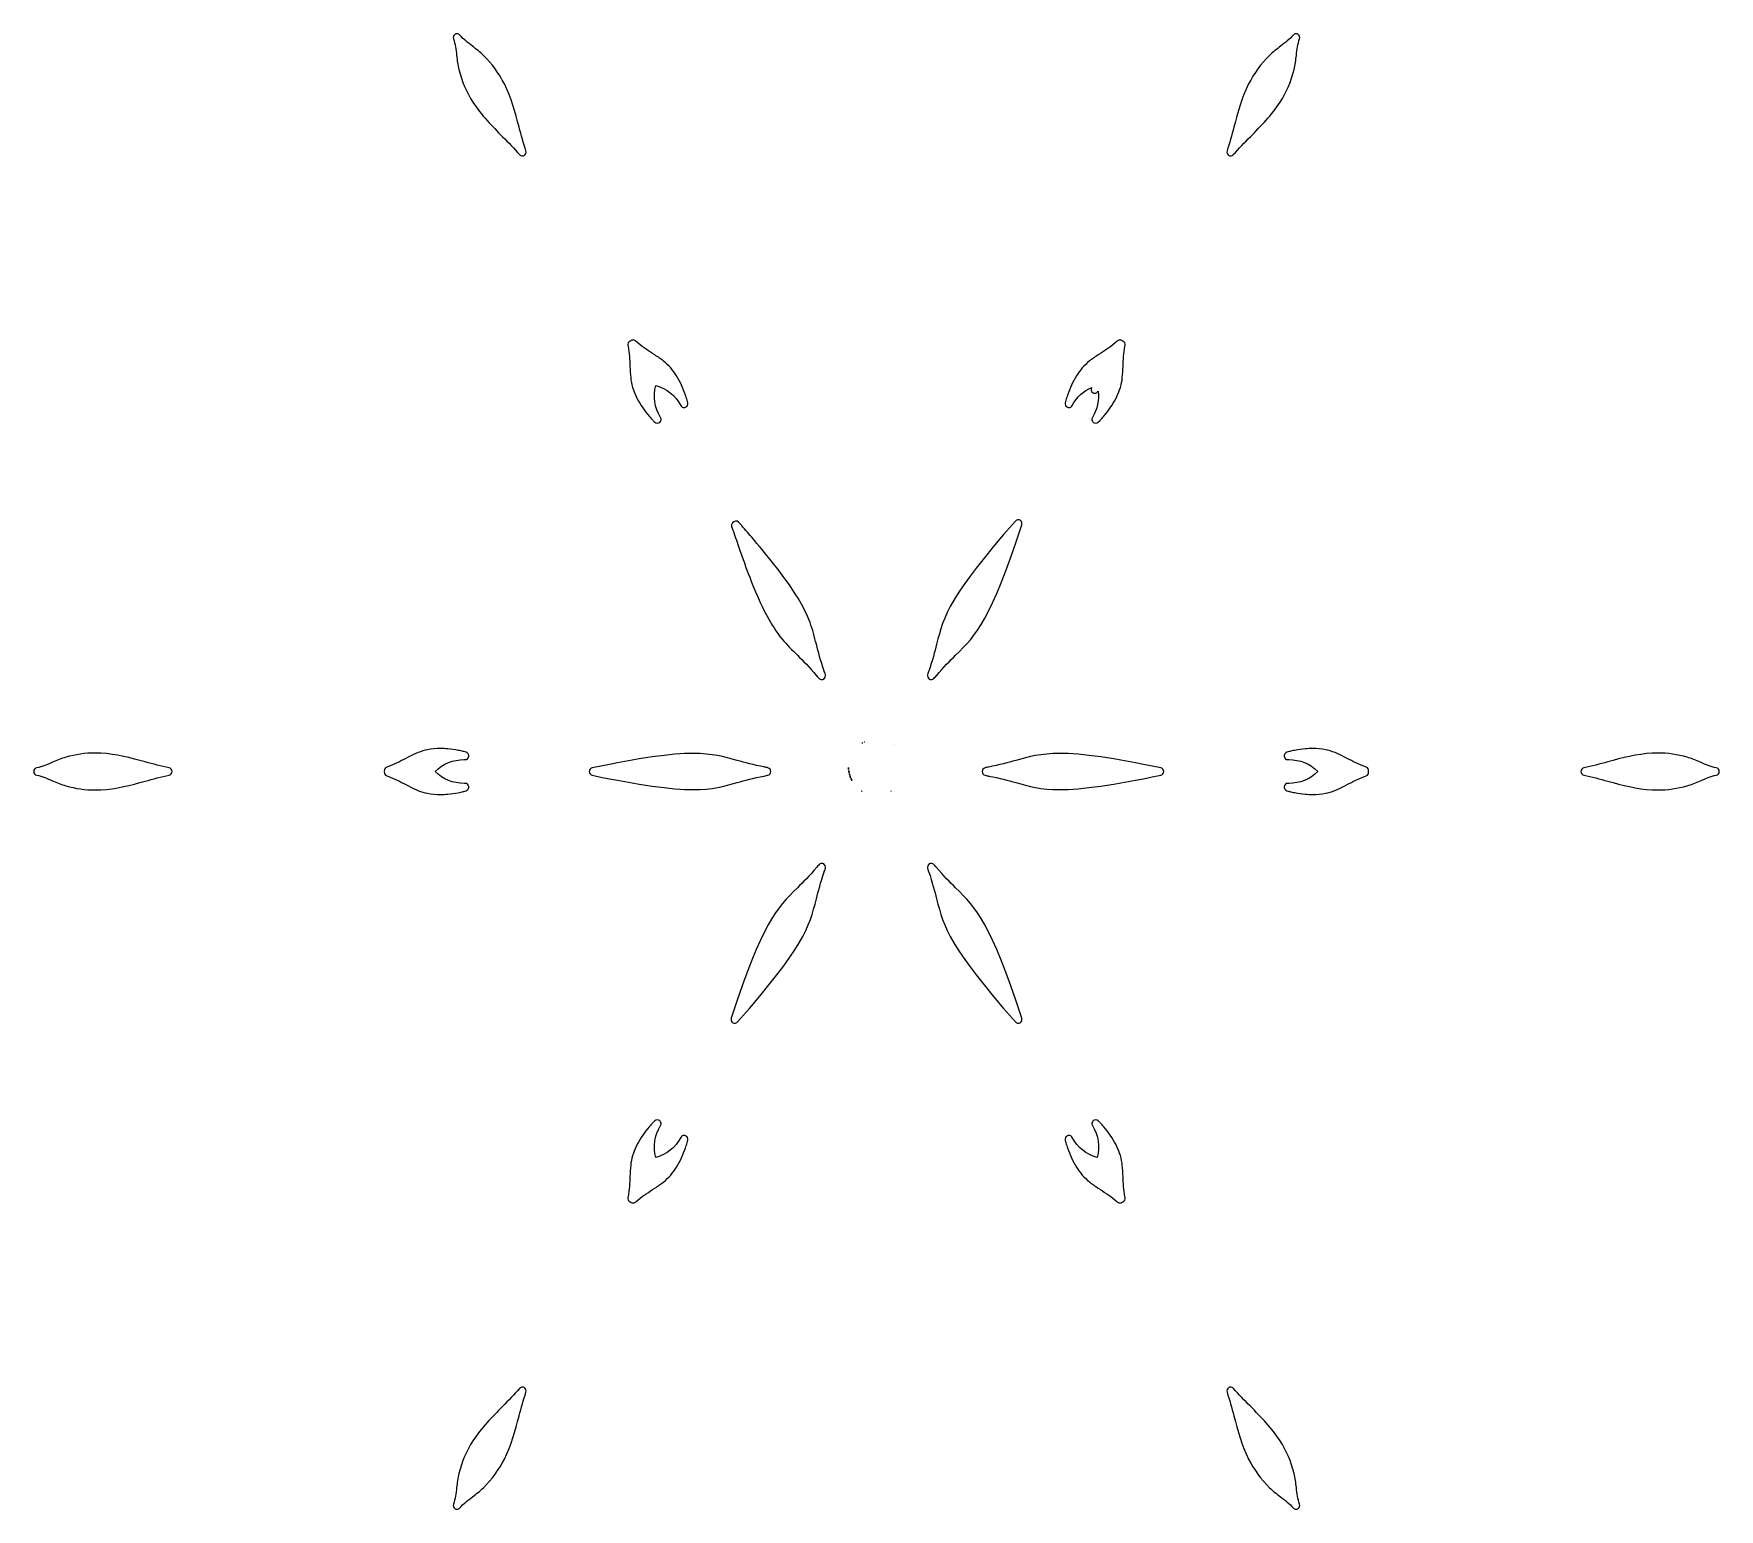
# Model space of a CAD drawing. Header units: inches. Extents: x 0 to 3117, y -2796 to 0.
# Drawn here: x 1127 to 1999, y -1949 to -1185 of the extents above; entities that cross this region are included whole.
import ezdxf

# ---------------------------------------------------------------- set-up
doc = ezdxf.new("R2010")
doc.units = ezdxf.units.IN
doc.header["$MEASUREMENT"] = 0
doc.layers.add('9', color=7, linetype='Continuous')

msp = doc.modelspace()

# ---------------------------------------------------------------- linework, layer by layer
at = {"layer": '9', "lineweight": 0}
for points, knots in [([(1380.92, -1248.35), (1380.62, -1248.53), (1380.29, -1248.61), (1379.96, -1248.61), (1379.42, -1248.61), (1378.89, -1248.38), (1378.51, -1247.95), (1375.73, -1244.76), (1372.66, -1241.66), (1369.69, -1238.66), (1364.27, -1233.18), (1358.65, -1227.51), (1354.38, -1220.84), (1351.08, -1215.69), (1348.64, -1210.02), (1347.12, -1203.99), (1346.49, -1201.5), (1346.21, -1199.03), (1345.93, -1196.63), (1345.58, -1193.6), (1345.25, -1190.73), (1344.27, -1188.02), (1343.95, -1187.14), (1344.31, -1186.14), (1345.12, -1185.67), (1345.42, -1185.5), (1345.75, -1185.41), (1346.08, -1185.41), (1346.64, -1185.41), (1347.18, -1185.65), (1347.56, -1186.11), (1349.4, -1188.32), (1351.69, -1190.05), (1354.11, -1191.88), (1356.01, -1193.32), (1357.98, -1194.81), (1359.8, -1196.59), (1364.21, -1200.94), (1367.85, -1205.91), (1370.61, -1211.37), (1374.19, -1218.45), (1376.24, -1226.19), (1378.23, -1233.68), (1379.31, -1237.78), (1380.43, -1242.01), (1381.78, -1246.04), (1382.08, -1246.92), (1381.72, -1247.89), (1380.92, -1248.35)], [0, 0, 0, 0, 1, 1, 1, 2, 2, 2, 3, 3, 3, 4, 4, 4, 5, 5, 5, 6, 6, 6, 7, 7, 7, 8, 8, 8, 9, 9, 9, 10, 10, 10, 11, 11, 11, 12, 12, 12, 13, 13, 13, 14, 14, 14, 15, 15, 15, 16, 16, 16, 16]), ([(1744.21, -1246.05), (1745.56, -1242.02), (1746.68, -1237.78), (1747.77, -1233.68), (1749.75, -1226.19), (1751.8, -1218.45), (1755.38, -1211.37), (1758.15, -1205.91), (1761.79, -1200.93), (1766.2, -1196.59), (1768.01, -1194.8), (1769.98, -1193.32), (1771.88, -1191.88), (1774.31, -1190.04), (1776.61, -1188.31), (1778.45, -1186.09), (1778.82, -1185.63), (1779.37, -1185.39), (1779.92, -1185.39), (1780.25, -1185.39), (1780.59, -1185.48), (1780.89, -1185.65), (1781.7, -1186.13), (1782.06, -1187.12), (1781.73, -1188.01), (1780.75, -1190.72), (1780.42, -1193.59), (1780.07, -1196.63), (1779.79, -1199.03), (1779.51, -1201.5), (1778.88, -1203.99), (1777.37, -1210.02), (1774.92, -1215.69), (1771.62, -1220.84), (1767.35, -1227.51), (1761.73, -1233.18), (1756.31, -1238.66), (1753.33, -1241.66), (1750.26, -1244.76), (1747.48, -1247.96), (1747.11, -1248.4), (1746.57, -1248.62), (1746.03, -1248.62), (1745.7, -1248.62), (1745.37, -1248.54), (1745.07, -1248.36), (1744.27, -1247.9), (1743.91, -1246.93), (1744.21, -1246.05)], [0, 0, 0, 0, 1, 1, 1, 2, 2, 2, 3, 3, 3, 4, 4, 4, 5, 5, 5, 6, 6, 6, 7, 7, 7, 8, 8, 8, 9, 9, 9, 10, 10, 10, 11, 11, 11, 12, 12, 12, 13, 13, 13, 14, 14, 14, 15, 15, 15, 16, 16, 16, 16]), ([(1464.27, -1378.63), (1464.04, -1378.72), (1463.8, -1378.76), (1463.57, -1378.76), (1462.89, -1378.76), (1462.24, -1378.39), (1461.89, -1377.76), (1458.92, -1372.41), (1454.56, -1368.9), (1448.9, -1367.32), (1447.43, -1373.06), (1448.25, -1378.63), (1451.36, -1383.91), (1451.85, -1384.74), (1451.66, -1385.82), (1450.9, -1386.42), (1450.55, -1386.71), (1450.13, -1386.85), (1449.7, -1386.85), (1449.22, -1386.85), (1448.75, -1386.67), (1448.38, -1386.32), (1448.04, -1385.99), (1447.7, -1385.67), (1447.37, -1385.34), (1447.35, -1385.32), (1447.32, -1385.29), (1447.29, -1385.26), (1446.68, -1384.58), (1446.07, -1383.91), (1445.48, -1383.23), (1444.3, -1381.84), (1443.18, -1380.39), (1442.15, -1378.92), (1439.97, -1375.77), (1438.34, -1372.61), (1437.3, -1369.53), (1436.76, -1367.93), (1436.35, -1366.24), (1436.07, -1364.49), (1435.85, -1362.91), (1435.7, -1361.04), (1435.62, -1358.94), (1435.62, -1358.94), (1435.55, -1357.55), (1435.55, -1357.55), (1435.37, -1354.14), (1435.2, -1350.62), (1434.55, -1347.09), (1434.55, -1347.09), (1434.45, -1346.62), (1434.45, -1346.62), (1434.27, -1345.68), (1434.78, -1344.75), (1435.67, -1344.42), (1435.71, -1344.4), (1435.75, -1344.39), (1435.78, -1344.37), (1435.78, -1344.37), (1435.78, -1344.37), (1435.78, -1344.37), (1435.82, -1344.34), (1435.85, -1344.32), (1435.89, -1344.29), (1436.24, -1343.99), (1436.68, -1343.85), (1437.11, -1343.85), (1437.57, -1343.85), (1438.02, -1344.01), (1438.38, -1344.32), (1438.38, -1344.32), (1438.74, -1344.65), (1438.74, -1344.65), (1441.44, -1346.98), (1444.37, -1348.89), (1447.2, -1350.75), (1447.2, -1350.75), (1448.34, -1351.5), (1448.34, -1351.5), (1450.12, -1352.63), (1451.65, -1353.7), (1452.92, -1354.7), (1454.25, -1355.8), (1455.49, -1357), (1456.6, -1358.28), (1458.72, -1360.72), (1460.61, -1363.73), (1462.22, -1367.22), (1462.97, -1368.85), (1463.65, -1370.55), (1464.24, -1372.29), (1464.53, -1373.14), (1464.81, -1374.01), (1465.08, -1374.88), (1465.09, -1374.92), (1465.1, -1374.96), (1465.11, -1374.99), (1465.22, -1375.45), (1465.33, -1375.9), (1465.44, -1376.36), (1465.67, -1377.3), (1465.17, -1378.27), (1464.27, -1378.63)], [0, 0, 0, 0, 1, 1, 1, 2, 2, 2, 3, 3, 3, 4, 4, 4, 5, 5, 5, 6, 6, 6, 7, 7, 7, 8, 8, 8, 9, 9, 9, 10, 10, 10, 11, 11, 11, 12, 12, 12, 13, 13, 13, 14, 14, 14, 15, 15, 15, 16, 16, 16, 17, 17, 17, 18, 18, 18, 19, 19, 19, 20, 20, 20, 21, 21, 21, 22, 22, 22, 23, 23, 23, 24, 24, 24, 25, 25, 25, 26, 26, 26, 27, 27, 27, 28, 28, 28, 29, 29, 29, 30, 30, 30, 31, 31, 31, 32, 32, 32, 33, 33, 33, 34, 34, 34, 34]), ([(1660.56, -1376.35), (1660.67, -1375.89), (1660.78, -1375.44), (1660.89, -1374.99), (1660.9, -1374.96), (1660.91, -1374.92), (1660.92, -1374.88), (1661.19, -1374.01), (1661.47, -1373.14), (1661.76, -1372.28), (1662.35, -1370.55), (1663.03, -1368.85), (1663.78, -1367.22), (1665.39, -1363.73), (1667.28, -1360.72), (1669.4, -1358.28), (1670.51, -1357), (1671.75, -1355.8), (1673.11, -1354.67), (1674.35, -1353.7), (1675.88, -1352.63), (1677.64, -1351.51), (1677.64, -1351.51), (1678.8, -1350.75), (1678.8, -1350.75), (1681.63, -1348.9), (1684.56, -1346.98), (1687.27, -1344.64), (1687.27, -1344.64), (1687.62, -1344.32), (1687.62, -1344.32), (1687.99, -1344), (1688.44, -1343.85), (1688.89, -1343.85), (1689.32, -1343.85), (1689.76, -1344), (1690.12, -1344.29), (1690.15, -1344.32), (1690.18, -1344.34), (1690.21, -1344.36), (1690.22, -1344.37), (1690.3, -1344.41), (1690.33, -1344.42), (1691.21, -1344.75), (1691.72, -1345.68), (1691.55, -1346.61), (1691.55, -1346.61), (1691.45, -1347.09), (1691.45, -1347.09), (1690.8, -1350.61), (1690.62, -1354.13), (1690.45, -1357.52), (1690.45, -1357.52), (1690.38, -1358.91), (1690.38, -1358.91), (1690.3, -1361.03), (1690.15, -1362.9), (1689.93, -1364.53), (1689.65, -1366.24), (1689.24, -1367.93), (1688.7, -1369.53), (1687.66, -1372.61), (1686.03, -1375.77), (1683.84, -1378.93), (1682.82, -1380.39), (1681.7, -1381.84), (1680.51, -1383.23), (1679.92, -1383.91), (1679.32, -1384.58), (1678.71, -1385.26), (1678.68, -1385.29), (1678.6, -1385.37), (1678.57, -1385.39), (1678.26, -1385.7), (1677.95, -1386), (1677.63, -1386.31), (1677.26, -1386.66), (1676.78, -1386.84), (1676.31, -1386.84), (1675.88, -1386.84), (1675.46, -1386.7), (1675.1, -1386.41), (1674.35, -1385.81), (1674.16, -1384.73), (1674.65, -1383.9), (1677.22, -1379.53), (1678.23, -1374.95), (1677.65, -1370.25), (1677.65, -1370.25), (1677.59, -1370.36), (1677.59, -1370.36), (1677.23, -1370.98), (1676.58, -1371.33), (1675.92, -1371.33), (1675.59, -1371.33), (1675.26, -1371.25), (1674.96, -1371.07), (1674.03, -1370.53), (1673.72, -1369.34), (1674.25, -1368.41), (1674.25, -1368.41), (1674.32, -1368.3), (1674.32, -1368.3), (1669.99, -1370.15), (1666.58, -1373.31), (1664.12, -1377.75), (1663.77, -1378.38), (1663.11, -1378.75), (1662.43, -1378.75), (1662.2, -1378.75), (1661.96, -1378.71), (1661.73, -1378.61), (1660.84, -1378.26), (1660.34, -1377.29), (1660.56, -1376.35)], [0, 0, 0, 0, 1, 1, 1, 2, 2, 2, 3, 3, 3, 4, 4, 4, 5, 5, 5, 6, 6, 6, 7, 7, 7, 8, 8, 8, 9, 9, 9, 10, 10, 10, 11, 11, 11, 12, 12, 12, 13, 13, 13, 14, 14, 14, 15, 15, 15, 16, 16, 16, 17, 17, 17, 18, 18, 18, 19, 19, 19, 20, 20, 20, 21, 21, 21, 22, 22, 22, 23, 23, 23, 24, 24, 24, 25, 25, 25, 26, 26, 26, 27, 27, 27, 28, 28, 28, 29, 29, 29, 30, 30, 30, 31, 31, 31, 32, 32, 32, 33, 33, 33, 34, 34, 34, 35, 35, 35, 36, 36, 36, 37, 37, 37, 38, 38, 38, 38]), ([(1535.69, -1519.21), (1535.39, -1519.38), (1535.05, -1519.47), (1534.73, -1519.47), (1534.2, -1519.47), (1533.68, -1519.25), (1533.31, -1518.84), (1533.31, -1518.84), (1532.92, -1518.41), (1532.92, -1518.41), (1532.64, -1518.11), (1532.36, -1517.8), (1532.08, -1517.5), (1532.06, -1517.48), (1532.04, -1517.46), (1532.02, -1517.43), (1528.25, -1512.99), (1524.98, -1509.74), (1522.09, -1506.88), (1519.37, -1504.17), (1516.65, -1501.46), (1514.21, -1498.48), (1511.22, -1494.81), (1508.67, -1490.8), (1506.43, -1486.63), (1502.94, -1480.14), (1500.09, -1473.32), (1497.43, -1466.45), (1495.54, -1461.58), (1493.76, -1456.65), (1492.04, -1451.71), (1491.03, -1448.78), (1490.03, -1445.84), (1489.06, -1442.9), (1488.74, -1441.97), (1487.94, -1440.52), (1488.06, -1439.44), (1488.07, -1439.3), (1488.1, -1439.16), (1488.15, -1439.03), (1488.53, -1438.09), (1489.85, -1437.26), (1490.88, -1437.51), (1492.03, -1437.8), (1493.19, -1439.77), (1493.97, -1440.67), (1495.98, -1442.97), (1497.97, -1445.28), (1499.95, -1447.6), (1503.28, -1451.53), (1506.57, -1455.51), (1509.77, -1459.56), (1514.27, -1465.27), (1518.65, -1471.13), (1522.42, -1477.36), (1524.86, -1481.39), (1527.01, -1485.59), (1528.65, -1490.01), (1529.98, -1493.63), (1530.95, -1497.36), (1531.91, -1501.09), (1531.91, -1501.11), (1531.91, -1501.13), (1531.92, -1501.15), (1532.93, -1505.1), (1534.07, -1509.59), (1536, -1515.1), (1536.01, -1515.13), (1536.02, -1515.16), (1536.03, -1515.2), (1536.15, -1515.6), (1536.27, -1515.99), (1536.39, -1516.39), (1536.39, -1516.39), (1536.56, -1516.94), (1536.56, -1516.94), (1536.83, -1517.81), (1536.47, -1518.75), (1535.69, -1519.21)], [0, 0, 0, 0, 1, 1, 1, 2, 2, 2, 3, 3, 3, 4, 4, 4, 5, 5, 5, 6, 6, 6, 7, 7, 7, 8, 8, 8, 9, 9, 9, 10, 10, 10, 11, 11, 11, 12, 12, 12, 13, 13, 13, 14, 14, 14, 15, 15, 15, 16, 16, 16, 17, 17, 17, 18, 18, 18, 19, 19, 19, 20, 20, 20, 21, 21, 21, 22, 22, 22, 23, 23, 23, 24, 24, 24, 25, 25, 25, 26, 26, 26, 26]), ([(1589.44, -1516.94), (1589.44, -1516.94), (1589.61, -1516.37), (1589.61, -1516.37), (1589.73, -1515.98), (1589.85, -1515.59), (1589.97, -1515.2), (1589.98, -1515.17), (1589.99, -1515.14), (1590, -1515.11), (1591.93, -1509.59), (1593.07, -1505.1), (1594.08, -1501.14), (1597.86, -1486.35), (1600.35, -1476.58), (1634.84, -1437.47), (1635.22, -1437.04), (1635.74, -1436.81), (1636.28, -1436.81), (1636.61, -1436.81), (1636.94, -1436.9), (1637.24, -1437.07), (1638.03, -1437.54), (1638.39, -1438.5), (1638.11, -1439.37), (1621.82, -1489.11), (1614.7, -1496.18), (1603.91, -1506.88), (1601.02, -1509.74), (1597.75, -1512.98), (1593.98, -1517.43), (1593.96, -1517.45), (1593.94, -1517.48), (1593.92, -1517.5), (1593.63, -1517.81), (1593.35, -1518.12), (1593.07, -1518.43), (1593.07, -1518.43), (1592.69, -1518.84), (1592.69, -1518.84), (1592.32, -1519.25), (1591.8, -1519.47), (1591.27, -1519.47), (1590.95, -1519.47), (1590.61, -1519.38), (1590.31, -1519.2), (1589.53, -1518.75), (1589.17, -1517.81), (1589.44, -1516.94)], [0, 0, 0, 0, 1, 1, 1, 2, 2, 2, 3, 3, 3, 4, 4, 4, 5, 5, 5, 6, 6, 6, 7, 7, 7, 8, 8, 8, 9, 9, 9, 10, 10, 10, 11, 11, 11, 12, 12, 12, 13, 13, 13, 14, 14, 14, 15, 15, 15, 16, 16, 16, 16]), ([(1197.29, -1568.92), (1193.17, -1569.75), (1188.97, -1570.88), (1184.92, -1571.98), (1177.51, -1573.99), (1169.85, -1576.07), (1161.99, -1576.48), (1161.07, -1576.52), (1160.13, -1576.55), (1159.2, -1576.55), (1154.06, -1576.55), (1148.92, -1575.83), (1143.92, -1574.4), (1141.47, -1573.71), (1139.21, -1572.72), (1137.02, -1571.77), (1134.26, -1570.56), (1131.65, -1569.43), (1128.87, -1568.92), (1127.95, -1568.76), (1127.28, -1567.95), (1127.28, -1567.01), (1127.28, -1566.06), (1127.95, -1565.26), (1128.87, -1565.09), (1131.65, -1564.58), (1134.26, -1563.45), (1137.02, -1562.25), (1139.21, -1561.29), (1141.47, -1560.3), (1143.92, -1559.61), (1148.91, -1558.19), (1154.06, -1557.46), (1159.2, -1557.46), (1160.13, -1557.46), (1161.07, -1557.49), (1161.99, -1557.54), (1169.85, -1557.94), (1177.51, -1560.02), (1184.92, -1562.03), (1188.97, -1563.13), (1193.17, -1564.27), (1197.29, -1565.1), (1198.19, -1565.28), (1198.84, -1566.08), (1198.84, -1567.01), (1198.84, -1567.93), (1198.19, -1568.73), (1197.29, -1568.92)], [0, 0, 0, 0, 1, 1, 1, 2, 2, 2, 3, 3, 3, 4, 4, 4, 5, 5, 5, 6, 6, 6, 7, 7, 7, 8, 8, 8, 9, 9, 9, 10, 10, 10, 11, 11, 11, 12, 12, 12, 13, 13, 13, 14, 14, 14, 15, 15, 15, 16, 16, 16, 16]), ([(1350.82, -1576.96), (1350.41, -1577.09), (1350, -1577.2), (1349.59, -1577.32), (1349.59, -1577.32), (1349.41, -1577.37), (1349.37, -1577.38), (1348.49, -1577.58), (1347.61, -1577.77), (1346.72, -1577.95), (1344.93, -1578.29), (1343.13, -1578.55), (1341.37, -1578.71), (1340.06, -1578.82), (1338.77, -1578.88), (1337.53, -1578.88), (1335.2, -1578.88), (1332.96, -1578.67), (1330.9, -1578.26), (1329.25, -1577.93), (1327.6, -1577.45), (1325.95, -1576.82), (1324.5, -1576.22), (1322.82, -1575.42), (1320.98, -1574.44), (1320.98, -1574.44), (1319.75, -1573.8), (1319.75, -1573.8), (1316.74, -1572.25), (1313.64, -1570.65), (1310.28, -1569.45), (1310.28, -1569.45), (1309.83, -1569.3), (1309.83, -1569.3), (1308.94, -1568.99), (1308.4, -1568.08), (1308.55, -1567.14), (1308.56, -1567.09), (1308.57, -1567.05), (1308.57, -1567), (1308.57, -1566.96), (1308.56, -1566.92), (1308.55, -1566.87), (1308.4, -1565.93), (1308.94, -1565.02), (1309.83, -1564.71), (1309.83, -1564.71), (1310.28, -1564.56), (1310.28, -1564.56), (1313.63, -1563.36), (1316.74, -1561.76), (1319.74, -1560.21), (1319.74, -1560.21), (1320.95, -1559.58), (1320.95, -1559.58), (1322.82, -1558.59), (1324.5, -1557.79), (1325.99, -1557.18), (1327.6, -1556.56), (1329.25, -1556.08), (1330.9, -1555.75), (1332.96, -1555.34), (1335.2, -1555.13), (1337.53, -1555.13), (1338.77, -1555.13), (1340.06, -1555.18), (1341.38, -1555.3), (1343.14, -1555.46), (1344.94, -1555.72), (1346.73, -1556.06), (1347.61, -1556.24), (1348.49, -1556.43), (1349.37, -1556.63), (1349.41, -1556.64), (1349.45, -1556.65), (1349.48, -1556.66), (1349.93, -1556.78), (1350.37, -1556.91), (1350.82, -1557.05), (1351.74, -1557.32), (1352.32, -1558.25), (1352.18, -1559.21), (1352.03, -1560.16), (1351.22, -1560.86), (1350.27, -1560.86), (1350.26, -1560.86), (1349.89, -1560.86), (1349.89, -1560.86), (1343.97, -1560.86), (1338.9, -1562.93), (1334.8, -1567), (1338.9, -1571.08), (1343.97, -1573.15), (1349.89, -1573.15), (1349.89, -1573.15), (1350.26, -1573.15), (1350.27, -1573.15), (1351.22, -1573.15), (1352.03, -1573.85), (1352.18, -1574.8), (1352.32, -1575.77), (1351.74, -1576.69), (1350.82, -1576.96)], [0, 0, 0, 0, 1, 1, 1, 2, 2, 2, 3, 3, 3, 4, 4, 4, 5, 5, 5, 6, 6, 6, 7, 7, 7, 8, 8, 8, 9, 9, 9, 10, 10, 10, 11, 11, 11, 12, 12, 12, 13, 13, 13, 14, 14, 14, 15, 15, 15, 16, 16, 16, 17, 17, 17, 18, 18, 18, 19, 19, 19, 20, 20, 20, 21, 21, 21, 22, 22, 22, 23, 23, 23, 24, 24, 24, 25, 25, 25, 26, 26, 26, 27, 27, 27, 28, 28, 28, 29, 29, 29, 30, 30, 30, 31, 31, 31, 32, 32, 32, 33, 33, 33, 34, 34, 34, 34]), ([(1506.86, -1568.91), (1506.86, -1568.91), (1505.5, -1569.21), (1505.01, -1569.33), (1499.32, -1570.4), (1494.91, -1571.64), (1491.01, -1572.74), (1484.11, -1574.68), (1478.15, -1576.35), (1468.26, -1576.35), (1456.74, -1576.35), (1440.64, -1574.06), (1416.05, -1568.91), (1415.15, -1568.72), (1414.51, -1567.93), (1414.51, -1567), (1414.51, -1566.08), (1415.15, -1565.28), (1416.05, -1565.1), (1440.64, -1559.95), (1456.75, -1557.66), (1468.26, -1557.66), (1478.15, -1557.66), (1484.11, -1559.33), (1491.01, -1561.27), (1494.93, -1562.37), (1499.37, -1563.62), (1505.12, -1564.7), (1505.15, -1564.71), (1505.18, -1564.71), (1505.21, -1564.72), (1505.76, -1564.85), (1506.31, -1564.98), (1506.86, -1565.11), (1507.74, -1565.31), (1508.36, -1566.1), (1508.36, -1567.01), (1508.36, -1567.92), (1507.74, -1568.71), (1506.86, -1568.91)], [0, 0, 0, 0, 1, 1, 1, 2, 2, 2, 3, 3, 3, 4, 4, 4, 5, 5, 5, 6, 6, 6, 7, 7, 7, 8, 8, 8, 9, 9, 9, 10, 10, 10, 11, 11, 11, 12, 12, 12, 13, 13, 13, 13]), ([(1555.8, -1552.13), (1555.72, -1552.18), (1555.63, -1552.23), (1555.55, -1552.28), (1555.63, -1552.23), (1555.72, -1552.18), (1555.8, -1552.13)], [0, 0, 0, 0, 1, 1, 1, 2, 2, 2, 2]), ([(1556.83, -1551.59), (1556.74, -1551.63), (1556.66, -1551.67), (1556.57, -1551.71), (1556.66, -1551.67), (1556.74, -1551.63), (1556.83, -1551.59)], [0, 0, 0, 0, 1, 1, 1, 2, 2, 2, 2]), ([(1571.38, -1552.9), (1571.38, -1552.89), (1571.38, -1552.89), (1571.37, -1552.89), (1571.38, -1552.89), (1571.38, -1552.89), (1571.38, -1552.9)], [0, 0, 0, 0, 1, 1, 1, 2, 2, 2, 2]), ([(1572.45, -1553.75), (1572.45, -1553.74), (1572.44, -1553.73), (1572.43, -1553.73), (1572.44, -1553.73), (1572.45, -1553.74), (1572.45, -1553.75)], [0, 0, 0, 0, 1, 1, 1, 2, 2, 2, 2]), ([(1709.95, -1568.91), (1685.36, -1574.05), (1669.25, -1576.35), (1657.74, -1576.35), (1647.85, -1576.35), (1641.89, -1574.67), (1634.99, -1572.74), (1631.09, -1571.64), (1626.68, -1570.4), (1620.98, -1569.33), (1620.95, -1569.32), (1620.92, -1569.31), (1620.89, -1569.31), (1620.5, -1569.21), (1620.1, -1569.12), (1619.71, -1569.03), (1619.71, -1569.03), (1619.14, -1568.91), (1619.14, -1568.91), (1618.26, -1568.7), (1617.64, -1567.92), (1617.64, -1567.01), (1617.64, -1566.1), (1618.26, -1565.31), (1619.14, -1565.11), (1619.68, -1564.98), (1620.22, -1564.85), (1620.76, -1564.72), (1620.79, -1564.72), (1620.83, -1564.71), (1620.86, -1564.7), (1626.61, -1563.63), (1631.06, -1562.37), (1634.99, -1561.27), (1641.89, -1559.33), (1647.85, -1557.66), (1657.74, -1557.66), (1669.25, -1557.66), (1685.36, -1559.95), (1709.95, -1565.1), (1710.85, -1565.28), (1711.49, -1566.08), (1711.49, -1567), (1711.49, -1567.93), (1710.85, -1568.72), (1709.95, -1568.91)], [0, 0, 0, 0, 1, 1, 1, 2, 2, 2, 3, 3, 3, 4, 4, 4, 5, 5, 5, 6, 6, 6, 7, 7, 7, 8, 8, 8, 9, 9, 9, 10, 10, 10, 11, 11, 11, 12, 12, 12, 13, 13, 13, 14, 14, 14, 15, 15, 15, 15]), ([(1817.44, -1567.12), (1817.61, -1568.06), (1817.07, -1568.98), (1816.17, -1569.29), (1816.17, -1569.29), (1815.72, -1569.45), (1815.72, -1569.45), (1812.37, -1570.64), (1809.27, -1572.24), (1806.26, -1573.79), (1806.26, -1573.79), (1805.05, -1574.42), (1805.05, -1574.42), (1803.18, -1575.41), (1801.5, -1576.22), (1800.01, -1576.83), (1798.4, -1577.45), (1796.75, -1577.93), (1795.1, -1578.26), (1793.04, -1578.67), (1790.81, -1578.88), (1788.47, -1578.88), (1787.23, -1578.88), (1785.94, -1578.82), (1784.62, -1578.71), (1782.86, -1578.55), (1781.06, -1578.29), (1779.27, -1577.94), (1778.39, -1577.77), (1777.51, -1577.57), (1776.63, -1577.38), (1776.59, -1577.37), (1776.39, -1577.31), (1776.39, -1577.31), (1775.99, -1577.2), (1775.59, -1577.08), (1775.18, -1576.96), (1774.26, -1576.68), (1773.68, -1575.76), (1773.83, -1574.8), (1773.97, -1573.85), (1774.78, -1573.14), (1775.73, -1573.14), (1775.74, -1573.14), (1776.11, -1573.15), (1776.11, -1573.15), (1782.03, -1573.15), (1787.1, -1571.08), (1791.2, -1567), (1787.1, -1562.92), (1782.03, -1560.86), (1776.11, -1560.86), (1776.11, -1560.86), (1775.74, -1560.86), (1775.73, -1560.86), (1774.78, -1560.86), (1773.97, -1560.16), (1773.82, -1559.2), (1773.68, -1558.24), (1774.26, -1557.32), (1775.18, -1557.04), (1775.6, -1556.92), (1776.02, -1556.8), (1776.51, -1556.66), (1776.55, -1556.64), (1776.59, -1556.63), (1776.63, -1556.63), (1777.51, -1556.43), (1778.39, -1556.23), (1779.28, -1556.06), (1781.06, -1555.71), (1782.86, -1555.46), (1784.63, -1555.3), (1785.94, -1555.18), (1787.23, -1555.12), (1788.47, -1555.12), (1790.8, -1555.12), (1793.04, -1555.33), (1795.1, -1555.75), (1796.75, -1556.07), (1798.4, -1556.56), (1800.05, -1557.19), (1801.5, -1557.79), (1803.18, -1558.59), (1805.02, -1559.57), (1805.02, -1559.57), (1806.26, -1560.21), (1806.26, -1560.21), (1809.26, -1561.76), (1812.37, -1563.36), (1815.73, -1564.56), (1815.73, -1564.56), (1816.17, -1564.71), (1816.17, -1564.71), (1817.07, -1565.02), (1817.61, -1565.94), (1817.44, -1566.88), (1817.44, -1566.92), (1817.43, -1566.96), (1817.43, -1567), (1817.43, -1567.04), (1817.44, -1567.08), (1817.44, -1567.12)], [0, 0, 0, 0, 1, 1, 1, 2, 2, 2, 3, 3, 3, 4, 4, 4, 5, 5, 5, 6, 6, 6, 7, 7, 7, 8, 8, 8, 9, 9, 9, 10, 10, 10, 11, 11, 11, 12, 12, 12, 13, 13, 13, 14, 14, 14, 15, 15, 15, 16, 16, 16, 17, 17, 17, 18, 18, 18, 19, 19, 19, 20, 20, 20, 21, 21, 21, 22, 22, 22, 23, 23, 23, 24, 24, 24, 25, 25, 25, 26, 26, 26, 27, 27, 27, 28, 28, 28, 29, 29, 29, 30, 30, 30, 31, 31, 31, 32, 32, 32, 33, 33, 33, 34, 34, 34, 34]), ([(1997.13, -1568.92), (1994.35, -1569.42), (1991.74, -1570.56), (1988.98, -1571.76), (1986.79, -1572.71), (1984.53, -1573.7), (1982.08, -1574.4), (1977.09, -1575.82), (1971.95, -1576.54), (1966.8, -1576.54), (1965.87, -1576.54), (1964.93, -1576.52), (1964.01, -1576.47), (1956.15, -1576.06), (1948.49, -1573.99), (1941.08, -1571.98), (1937.02, -1570.88), (1932.83, -1569.74), (1928.71, -1568.91), (1927.81, -1568.73), (1927.16, -1567.93), (1927.16, -1567), (1927.16, -1566.07), (1927.81, -1565.27), (1928.71, -1565.09), (1932.83, -1564.26), (1937.03, -1563.12), (1941.08, -1562.02), (1948.49, -1560.01), (1956.15, -1557.93), (1964.01, -1557.53), (1964.93, -1557.48), (1965.87, -1557.46), (1966.8, -1557.46), (1971.94, -1557.46), (1977.09, -1558.18), (1982.08, -1559.6), (1984.53, -1560.3), (1986.79, -1561.28), (1988.98, -1562.24), (1991.74, -1563.44), (1994.35, -1564.58), (1997.13, -1565.08), (1998.05, -1565.25), (1998.72, -1566.06), (1998.72, -1567), (1998.72, -1567.94), (1998.05, -1568.75), (1997.13, -1568.92)], [0, 0, 0, 0, 1, 1, 1, 2, 2, 2, 3, 3, 3, 4, 4, 4, 5, 5, 5, 6, 6, 6, 7, 7, 7, 8, 8, 8, 9, 9, 9, 10, 10, 10, 11, 11, 11, 12, 12, 12, 13, 13, 13, 14, 14, 14, 15, 15, 15, 16, 16, 16, 16]), ([(1548.55, -1564.93), (1548.56, -1565.29), (1548.58, -1565.66), (1548.61, -1566.02), (1548.58, -1565.66), (1548.56, -1565.29), (1548.55, -1564.93)], [0, 0, 0, 0, 1, 1, 1, 2, 2, 2, 2]), ([(1548.66, -1566.53), (1548.7, -1566.9), (1548.75, -1567.26), (1548.82, -1567.61), (1548.75, -1567.26), (1548.7, -1566.9), (1548.66, -1566.53)], [0, 0, 0, 0, 1, 1, 1, 2, 2, 2, 2]), ([(1548.91, -1568.01), (1548.98, -1568.3), (1549.05, -1568.59), (1549.13, -1568.87), (1549.05, -1568.59), (1548.97, -1568.3), (1548.91, -1568.01)], [0, 0, 0, 0, 1, 1, 1, 2, 2, 2, 2]), ([(1549.24, -1569.24), (1549.35, -1569.61), (1549.48, -1569.96), (1549.62, -1570.31), (1549.48, -1569.96), (1549.35, -1569.61), (1549.24, -1569.24)], [0, 0, 0, 0, 1, 1, 1, 2, 2, 2, 2]), ([(1549.77, -1570.65), (1549.92, -1571.01), (1550.09, -1571.36), (1550.27, -1571.7), (1550.09, -1571.36), (1549.92, -1571.01), (1549.77, -1570.65)], [0, 0, 0, 0, 1, 1, 1, 2, 2, 2, 2]), ([(1555.27, -1577.11), (1555.36, -1577.16), (1555.44, -1577.21), (1555.53, -1577.27), (1555.44, -1577.22), (1555.36, -1577.16), (1555.27, -1577.11)], [0, 0, 0, 0, 1, 1, 1, 2, 2, 2, 2]), ([(1570.49, -1577.25), (1570.5, -1577.25), (1570.51, -1577.24), (1570.52, -1577.24), (1570.51, -1577.24), (1570.5, -1577.25), (1570.49, -1577.25)], [0, 0, 0, 0, 1, 1, 1, 2, 2, 2, 2]), ([(1536.57, -1617.07), (1536.57, -1617.07), (1536.41, -1617.57), (1536.41, -1617.57), (1536.28, -1617.98), (1536.16, -1618.39), (1536.03, -1618.8), (1536.02, -1618.83), (1536.01, -1618.86), (1536, -1618.9), (1534.08, -1624.42), (1532.93, -1628.9), (1531.92, -1632.86), (1528.15, -1647.65), (1525.65, -1657.43), (1491.16, -1696.55), (1490.78, -1696.97), (1490.26, -1697.2), (1489.72, -1697.2), (1489.39, -1697.2), (1489.06, -1697.11), (1488.76, -1696.94), (1487.97, -1696.48), (1487.6, -1695.52), (1487.89, -1694.64), (1504.18, -1644.9), (1511.3, -1637.83), (1522.09, -1627.13), (1524.98, -1624.27), (1528.25, -1621.02), (1532.08, -1616.51), (1532.37, -1616.2), (1532.65, -1615.89), (1532.94, -1615.58), (1532.94, -1615.58), (1533.31, -1615.17), (1533.31, -1615.17), (1533.68, -1614.76), (1534.2, -1614.54), (1534.73, -1614.54), (1535.06, -1614.54), (1535.39, -1614.63), (1535.69, -1614.8), (1536.47, -1615.26), (1536.83, -1616.2), (1536.57, -1617.07)], [0, 0, 0, 0, 1, 1, 1, 2, 2, 2, 3, 3, 3, 4, 4, 4, 5, 5, 5, 6, 6, 6, 7, 7, 7, 8, 8, 8, 9, 9, 9, 10, 10, 10, 11, 11, 11, 12, 12, 12, 13, 13, 13, 14, 14, 14, 15, 15, 15, 15]), ([(1590.31, -1614.8), (1590.61, -1614.63), (1590.95, -1614.54), (1591.27, -1614.54), (1591.8, -1614.54), (1592.32, -1614.76), (1592.69, -1615.17), (1592.69, -1615.17), (1593.1, -1615.61), (1593.1, -1615.61), (1593.37, -1615.91), (1593.65, -1616.22), (1593.93, -1616.52), (1593.95, -1616.54), (1593.97, -1616.56), (1593.99, -1616.59), (1597.75, -1621.03), (1601.02, -1624.27), (1603.91, -1627.13), (1614.7, -1637.83), (1621.83, -1644.9), (1638.11, -1694.64), (1638.4, -1695.51), (1638.04, -1696.47), (1637.25, -1696.94), (1636.94, -1697.11), (1636.61, -1697.2), (1636.28, -1697.2), (1635.75, -1697.2), (1635.22, -1696.97), (1634.84, -1696.54), (1600.35, -1657.42), (1597.86, -1647.65), (1594.08, -1632.86), (1593.07, -1628.9), (1591.93, -1624.41), (1589.97, -1618.8), (1589.85, -1618.41), (1589.73, -1618.02), (1589.61, -1617.63), (1589.61, -1617.63), (1589.44, -1617.07), (1589.44, -1617.07), (1589.17, -1616.2), (1589.53, -1615.26), (1590.31, -1614.8)], [0, 0, 0, 0, 1, 1, 1, 2, 2, 2, 3, 3, 3, 4, 4, 4, 5, 5, 5, 6, 6, 6, 7, 7, 7, 8, 8, 8, 9, 9, 9, 10, 10, 10, 11, 11, 11, 12, 12, 12, 13, 13, 13, 14, 14, 14, 15, 15, 15, 15]), ([(1465.45, -1757.65), (1465.34, -1758.11), (1465.22, -1758.56), (1465.11, -1759.01), (1465.1, -1759.05), (1465.09, -1759.09), (1465.08, -1759.13), (1464.81, -1760), (1464.54, -1760.87), (1464.24, -1761.73), (1463.65, -1763.46), (1462.97, -1765.16), (1462.22, -1766.79), (1460.61, -1770.27), (1458.72, -1773.28), (1456.6, -1775.73), (1455.49, -1777), (1454.26, -1778.21), (1452.89, -1779.33), (1451.66, -1780.31), (1450.13, -1781.38), (1448.36, -1782.5), (1448.36, -1782.5), (1447.2, -1783.26), (1447.2, -1783.26), (1444.37, -1785.11), (1441.44, -1787.03), (1438.73, -1789.37), (1438.73, -1789.37), (1438.39, -1789.68), (1438.39, -1789.68), (1438.02, -1790), (1437.57, -1790.16), (1437.11, -1790.16), (1436.68, -1790.16), (1436.25, -1790.02), (1435.89, -1789.72), (1435.85, -1789.69), (1435.82, -1789.66), (1435.79, -1789.65), (1435.75, -1789.63), (1435.71, -1789.61), (1435.68, -1789.59), (1434.79, -1789.26), (1434.27, -1788.33), (1434.45, -1787.39), (1434.45, -1787.39), (1434.55, -1786.92), (1434.55, -1786.92), (1435.2, -1783.39), (1435.38, -1779.87), (1435.55, -1776.47), (1435.55, -1776.47), (1435.62, -1775.09), (1435.62, -1775.09), (1435.7, -1772.97), (1435.85, -1771.1), (1436.07, -1769.48), (1436.35, -1767.77), (1436.76, -1766.08), (1437.3, -1764.48), (1438.34, -1761.4), (1439.97, -1758.24), (1442.16, -1755.08), (1443.18, -1753.61), (1444.3, -1752.17), (1445.49, -1750.78), (1446.08, -1750.1), (1446.68, -1749.43), (1447.29, -1748.75), (1447.32, -1748.72), (1447.35, -1748.69), (1447.37, -1748.67), (1447.7, -1748.34), (1448.04, -1748.02), (1448.37, -1747.69), (1448.74, -1747.34), (1449.22, -1747.16), (1449.7, -1747.16), (1450.13, -1747.16), (1450.55, -1747.3), (1450.9, -1747.58), (1451.66, -1748.19), (1451.85, -1749.27), (1451.36, -1750.1), (1448.25, -1755.38), (1447.43, -1760.95), (1448.9, -1766.69), (1454.56, -1765.11), (1458.92, -1761.6), (1461.89, -1756.25), (1462.24, -1755.61), (1462.89, -1755.25), (1463.57, -1755.25), (1463.8, -1755.25), (1464.04, -1755.29), (1464.27, -1755.38), (1465.17, -1755.74), (1465.67, -1756.7), (1465.45, -1757.65)], [0, 0, 0, 0, 1, 1, 1, 2, 2, 2, 3, 3, 3, 4, 4, 4, 5, 5, 5, 6, 6, 6, 7, 7, 7, 8, 8, 8, 9, 9, 9, 10, 10, 10, 11, 11, 11, 12, 12, 12, 13, 13, 13, 14, 14, 14, 15, 15, 15, 16, 16, 16, 17, 17, 17, 18, 18, 18, 19, 19, 19, 20, 20, 20, 21, 21, 21, 22, 22, 22, 23, 23, 23, 24, 24, 24, 25, 25, 25, 26, 26, 26, 27, 27, 27, 28, 28, 28, 29, 29, 29, 30, 30, 30, 31, 31, 31, 32, 32, 32, 33, 33, 33, 33]), ([(1661.73, -1755.38), (1661.96, -1755.29), (1662.2, -1755.25), (1662.43, -1755.25), (1663.11, -1755.25), (1663.76, -1755.61), (1664.11, -1756.24), (1667.08, -1761.6), (1671.44, -1765.11), (1677.1, -1766.68), (1678.58, -1760.94), (1677.75, -1755.37), (1674.64, -1750.1), (1674.15, -1749.26), (1674.35, -1748.19), (1675.1, -1747.58), (1675.45, -1747.3), (1675.88, -1747.16), (1676.3, -1747.16), (1676.78, -1747.16), (1677.26, -1747.34), (1677.63, -1747.69), (1677.97, -1748.02), (1678.3, -1748.34), (1678.63, -1748.67), (1678.66, -1748.69), (1678.68, -1748.72), (1678.71, -1748.75), (1679.32, -1749.42), (1679.93, -1750.09), (1680.52, -1750.78), (1681.71, -1752.17), (1682.83, -1753.62), (1683.85, -1755.08), (1686.03, -1758.24), (1687.66, -1761.4), (1688.7, -1764.47), (1689.24, -1766.08), (1689.66, -1767.77), (1689.93, -1769.52), (1690.15, -1771.1), (1690.3, -1772.97), (1690.38, -1775.06), (1690.38, -1775.06), (1690.46, -1776.48), (1690.46, -1776.48), (1690.63, -1779.88), (1690.81, -1783.39), (1691.46, -1786.93), (1691.46, -1786.93), (1691.55, -1787.4), (1691.55, -1787.4), (1691.73, -1788.33), (1691.21, -1789.26), (1690.33, -1789.59), (1690.29, -1789.61), (1690.25, -1789.62), (1690.23, -1789.64), (1690.19, -1789.66), (1690.15, -1789.69), (1690.12, -1789.71), (1689.76, -1790.01), (1689.32, -1790.16), (1688.89, -1790.16), (1688.44, -1790.16), (1687.98, -1790), (1687.62, -1789.68), (1687.62, -1789.68), (1687.27, -1789.36), (1687.27, -1789.36), (1684.56, -1787.03), (1681.63, -1785.11), (1678.8, -1783.26), (1678.8, -1783.26), (1677.67, -1782.51), (1677.67, -1782.51), (1675.88, -1781.38), (1674.35, -1780.31), (1673.08, -1779.31), (1671.75, -1778.21), (1670.51, -1777.01), (1669.41, -1775.73), (1667.28, -1773.28), (1665.39, -1770.27), (1663.78, -1766.78), (1663.04, -1765.16), (1662.35, -1763.45), (1661.76, -1761.72), (1661.47, -1760.86), (1661.2, -1760), (1660.92, -1759.12), (1660.91, -1759.09), (1660.9, -1759.05), (1660.89, -1759.01), (1660.89, -1759.01), (1660.66, -1758.06), (1660.56, -1757.65), (1660.33, -1756.7), (1660.83, -1755.74), (1661.73, -1755.38)], [0, 0, 0, 0, 1, 1, 1, 2, 2, 2, 3, 3, 3, 4, 4, 4, 5, 5, 5, 6, 6, 6, 7, 7, 7, 8, 8, 8, 9, 9, 9, 10, 10, 10, 11, 11, 11, 12, 12, 12, 13, 13, 13, 14, 14, 14, 15, 15, 15, 16, 16, 16, 17, 17, 17, 18, 18, 18, 19, 19, 19, 20, 20, 20, 21, 21, 21, 22, 22, 22, 23, 23, 23, 24, 24, 24, 25, 25, 25, 26, 26, 26, 27, 27, 27, 28, 28, 28, 29, 29, 29, 30, 30, 30, 31, 31, 31, 32, 32, 32, 33, 33, 33, 33]), ([(1381.78, -1887.97), (1380.43, -1891.99), (1379.31, -1896.23), (1378.23, -1900.33), (1376.25, -1907.81), (1374.2, -1915.56), (1370.62, -1922.63), (1367.85, -1928.1), (1364.21, -1933.07), (1359.8, -1937.42), (1357.99, -1939.2), (1356.02, -1940.69), (1354.11, -1942.13), (1351.69, -1943.96), (1349.4, -1945.69), (1347.56, -1947.9), (1347.18, -1948.36), (1346.64, -1948.6), (1346.08, -1948.6), (1345.76, -1948.6), (1345.42, -1948.51), (1345.12, -1948.34), (1344.31, -1947.87), (1343.95, -1946.87), (1344.27, -1945.99), (1345.25, -1943.28), (1345.58, -1940.41), (1345.93, -1937.38), (1346.21, -1934.98), (1346.5, -1932.51), (1347.12, -1930.02), (1348.64, -1923.99), (1351.08, -1918.32), (1354.38, -1913.16), (1358.66, -1906.49), (1364.27, -1900.83), (1369.7, -1895.35), (1372.67, -1892.35), (1375.74, -1889.25), (1378.51, -1886.06), (1378.89, -1885.63), (1379.42, -1885.4), (1379.96, -1885.4), (1380.29, -1885.4), (1380.62, -1885.48), (1380.92, -1885.66), (1381.72, -1886.12), (1382.08, -1887.09), (1381.78, -1887.97)], [0, 0, 0, 0, 1, 1, 1, 2, 2, 2, 3, 3, 3, 4, 4, 4, 5, 5, 5, 6, 6, 6, 7, 7, 7, 8, 8, 8, 9, 9, 9, 10, 10, 10, 11, 11, 11, 12, 12, 12, 13, 13, 13, 14, 14, 14, 15, 15, 15, 16, 16, 16, 16]), ([(1745.08, -1885.65), (1745.38, -1885.48), (1745.71, -1885.39), (1746.04, -1885.39), (1746.58, -1885.39), (1747.12, -1885.62), (1747.49, -1886.06), (1750.27, -1889.25), (1753.34, -1892.35), (1756.31, -1895.34), (1761.74, -1900.82), (1767.35, -1906.49), (1771.62, -1913.16), (1774.92, -1918.31), (1777.37, -1923.99), (1778.88, -1930.02), (1779.51, -1932.5), (1779.8, -1934.98), (1780.07, -1937.37), (1780.43, -1940.41), (1780.76, -1943.27), (1781.73, -1945.98), (1782.05, -1946.87), (1781.69, -1947.86), (1780.88, -1948.33), (1780.58, -1948.51), (1780.25, -1948.6), (1779.92, -1948.6), (1779.37, -1948.6), (1778.82, -1948.35), (1778.45, -1947.9), (1776.61, -1945.69), (1774.32, -1943.96), (1771.89, -1942.13), (1769.99, -1940.69), (1768.02, -1939.2), (1766.2, -1937.41), (1761.79, -1933.07), (1758.16, -1928.1), (1755.39, -1922.63), (1751.81, -1915.56), (1749.76, -1907.82), (1747.78, -1900.33), (1746.69, -1896.23), (1745.57, -1891.99), (1744.22, -1887.97), (1743.92, -1887.09), (1744.29, -1886.12), (1745.08, -1885.65)], [0, 0, 0, 0, 1, 1, 1, 2, 2, 2, 3, 3, 3, 4, 4, 4, 5, 5, 5, 6, 6, 6, 7, 7, 7, 8, 8, 8, 9, 9, 9, 10, 10, 10, 11, 11, 11, 12, 12, 12, 13, 13, 13, 14, 14, 14, 15, 15, 15, 16, 16, 16, 16])]:
    msp.add_open_spline(points, degree=3, knots=knots, dxfattribs=at)

doc.saveas('drawing.dxf')
